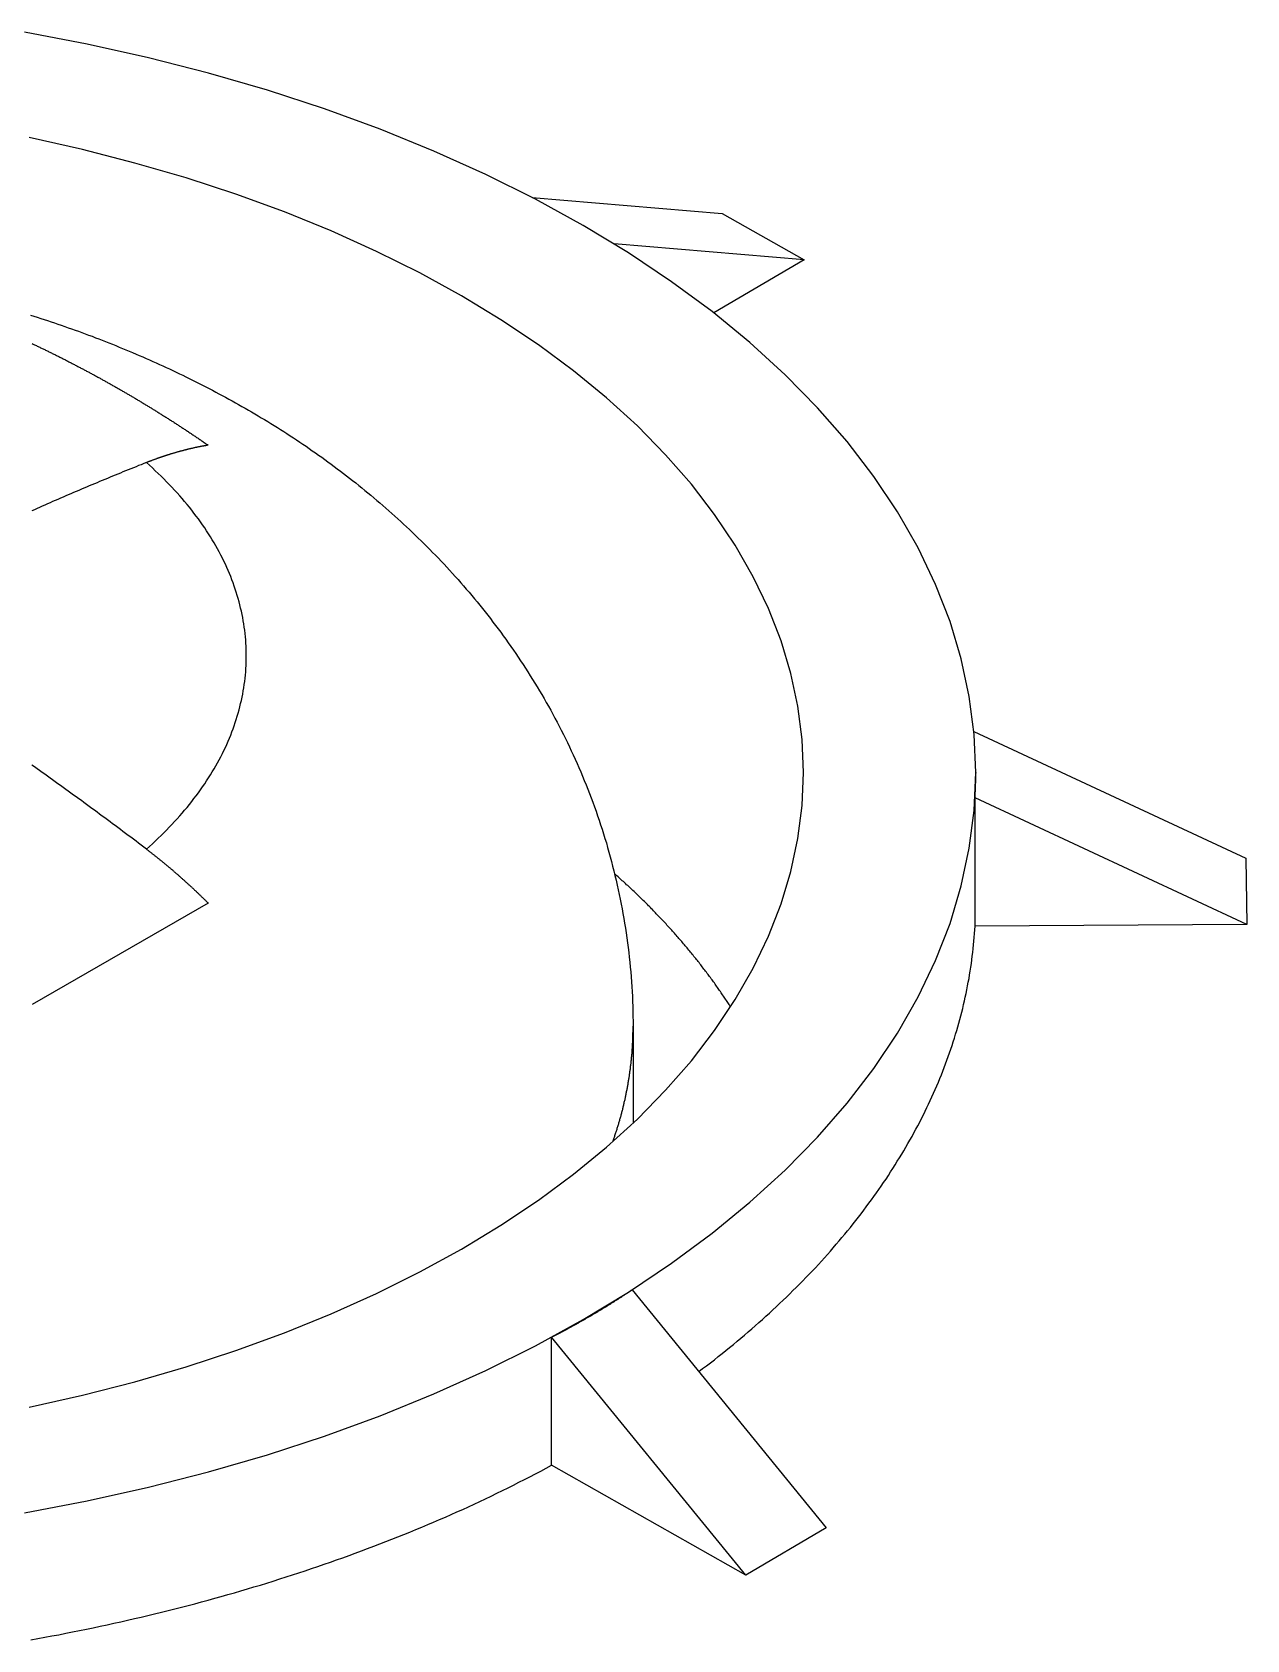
# Model space of a CAD drawing. Extents: x 3.27 to 9.48, y 3.29 to 7.63.
# Drawn here: x 8.796 to 8.9209, y 7.2215 to 7.3868 of the extents above; entities that cross this region are included whole.
import ezdxf

# ---------------------------------------------------------------- set-up
doc = ezdxf.new("R2010")
doc.units = 0
doc.layers.add('VISIBLE_EDGES_ANSI_', color=7, linetype='CONTINUOUS')
doc.layers.add('VISIBLE_TANGENT_EDGES_ANSI', color=7, linetype='CONTINUOUS')

msp = doc.modelspace()

# ---------------------------------------------------------------- linework, layer by layer
at = {"layer": 'VISIBLE_EDGES_ANSI_'}
for p, q in [((8.84743, 7.36986), (8.86698, 7.36821)), ((8.86698, 7.36821), (8.87542, 7.36344)), ((8.87542, 7.36344), (8.85586, 7.36509)), ((8.87542, 7.36344), (8.86613, 7.35797)), ((8.89287, 7.31492), (8.92081, 7.3019)), ((8.89306, 7.31072), (8.89306, 7.31066)), ((8.92093, 7.29508), (8.89298, 7.3081)), ((8.89298, 7.29492), (8.89298, 7.3081)), ((8.92081, 7.3019), (8.92093, 7.29508)), ((8.81413, 7.29729), (8.79603, 7.28685)), ((8.92093, 7.29508), (8.89298, 7.29492)), ((8.85782, 7.28462), (8.85782, 7.27466)), ((8.85771, 7.25751), (8.87766, 7.23304)), ((8.84944, 7.23947), (8.84944, 7.25264)), ((8.8694, 7.22817), (8.84944, 7.25264)), ((8.8694, 7.22817), (8.84944, 7.23947)), ((8.87766, 7.23304), (8.8694, 7.22817))]:
    msp.add_line(p, q, dxfattribs=at)
for points in [[(8.79526, 7.23459, 0), (8.80168, 7.23582, 0), (8.80799, 7.23722, 0), (8.81418, 7.2388, 0), (8.82022, 7.24056, 0), (8.8261, 7.24248, 0), (8.83182, 7.24457, 0), (8.83735, 7.24682, 0), (8.84268, 7.24922, 0), (8.8478, 7.25177, 0), (8.8527, 7.25447, 0), (8.85736, 7.25729, 0), (8.86178, 7.26025, 0), (8.86594, 7.26333, 0), (8.86983, 7.26652, 0), (8.87345, 7.26982, 0), (8.87679, 7.27322, 0), (8.87983, 7.27671, 0), (8.88257, 7.28028, 0), (8.885, 7.28392, 0), (8.88712, 7.28763, 0), (8.88893, 7.29139, 0), (8.89041, 7.2952, 0), (8.89157, 7.29905, 0), (8.89239, 7.30292, 0), (8.89289, 7.30682, 0), (8.89306, 7.31072, 0), (8.89289, 7.31462, 0), (8.89239, 7.31852, 0), (8.89157, 7.32239, 0), (8.89041, 7.32624, 0), (8.88893, 7.33005, 0), (8.88712, 7.33381, 0), (8.885, 7.33752, 0), (8.88257, 7.34117, 0), (8.87983, 7.34474, 0), (8.87679, 7.34822, 0), (8.87345, 7.35162, 0), (8.86983, 7.35492, 0), (8.86594, 7.35811, 0), (8.86178, 7.36119, 0), (8.85736, 7.36415, 0), (8.8527, 7.36698, 0), (8.8478, 7.36967, 0), (8.84268, 7.37222, 0), (8.83735, 7.37462, 0), (8.83182, 7.37687, 0), (8.8261, 7.37896, 0), (8.82022, 7.38088, 0), (8.81418, 7.38264, 0), (8.80799, 7.38422, 0), (8.80168, 7.38563, 0), (8.79526, 7.38685, 0)], [(8.79571, 7.24545, 0), (8.80121, 7.24667, 0), (8.8066, 7.24805, 0), (8.81187, 7.24958, 0), (8.81699, 7.25126, 0), (8.82197, 7.25308, 0), (8.82679, 7.25504, 0), (8.83144, 7.25713, 0), (8.8359, 7.25935, 0), (8.84017, 7.2617, 0), (8.84423, 7.26416, 0), (8.84808, 7.26674, 0), (8.85171, 7.26942, 0), (8.8551, 7.2722, 0), (8.85826, 7.27508, 0), (8.86116, 7.27804, 0), (8.86381, 7.28108, 0), (8.8662, 7.28419, 0), (8.86832, 7.28737, 0), (8.87017, 7.2906, 0), (8.87174, 7.29388, 0), (8.87303, 7.2972, 0), (8.87404, 7.30055, 0), (8.87476, 7.30393, 0), (8.8752, 7.30732, 0), (8.87534, 7.31072, 0), (8.8752, 7.31412, 0), (8.87476, 7.31752, 0), (8.87404, 7.32089, 0), (8.87303, 7.32425, 0), (8.87174, 7.32757, 0), (8.87017, 7.33085, 0), (8.86832, 7.33408, 0), (8.8662, 7.33725, 0), (8.86381, 7.34036, 0), (8.86116, 7.3434, 0), (8.85826, 7.34636, 0), (8.8551, 7.34924, 0), (8.85171, 7.35202, 0), (8.84808, 7.3547, 0), (8.84423, 7.35728, 0), (8.84017, 7.35974, 0), (8.8359, 7.36209, 0), (8.83144, 7.36431, 0), (8.82679, 7.36641, 0), (8.82197, 7.36836, 0), (8.81699, 7.37019, 0), (8.81187, 7.37186, 0), (8.8066, 7.37339, 0), (8.80121, 7.37477, 0), (8.79571, 7.376, 0)], [(8.79586, 7.35776, 0), (8.79621, 7.35765, 0), (8.79656, 7.35753, 0), (8.79692, 7.35742, 0), (8.79727, 7.3573, 0), (8.79762, 7.35719, 0), (8.79798, 7.35707, 0), (8.79833, 7.35695, 0), (8.79868, 7.35683, 0), (8.79903, 7.35671, 0), (8.79939, 7.35659, 0), (8.79974, 7.35646, 0), (8.80009, 7.35634, 0), (8.80044, 7.35621, 0), (8.80079, 7.35609, 0), (8.80114, 7.35596, 0), (8.80149, 7.35583, 0), (8.80184, 7.3557, 0), (8.80219, 7.35557, 0), (8.80254, 7.35543, 0), (8.80289, 7.3553, 0), (8.80324, 7.35517, 0), (8.80359, 7.35503, 0), (8.80393, 7.35489, 0), (8.80428, 7.35475, 0), (8.80463, 7.35461, 0), (8.80498, 7.35447, 0), (8.80532, 7.35433, 0), (8.80567, 7.35419, 0), (8.80602, 7.35404, 0), (8.80636, 7.3539, 0), (8.80671, 7.35375, 0), (8.80705, 7.3536, 0), (8.8074, 7.35345, 0), (8.80774, 7.3533, 0), (8.80809, 7.35315, 0), (8.80843, 7.35299, 0), (8.80877, 7.35284, 0), (8.80912, 7.35268, 0), (8.80946, 7.35253, 0), (8.8098, 7.35237, 0), (8.81014, 7.35221, 0), (8.81049, 7.35205, 0), (8.81083, 7.35189, 0), (8.81117, 7.35172, 0), (8.81151, 7.35156, 0), (8.81185, 7.35139, 0), (8.81219, 7.35123, 0), (8.81253, 7.35106, 0), (8.81287, 7.35089, 0), (8.81321, 7.35072, 0), (8.81355, 7.35055, 0), (8.81389, 7.35037, 0), (8.81423, 7.3502, 0), (8.81457, 7.35002, 0), (8.81491, 7.34984, 0), (8.81524, 7.34966, 0), (8.81558, 7.34948, 0), (8.81592, 7.3493, 0), (8.81625, 7.34912, 0), (8.81659, 7.34893, 0), (8.81693, 7.34874, 0), (8.81726, 7.34856, 0), (8.8176, 7.34837, 0), (8.81793, 7.34818, 0), (8.81826, 7.34798, 0), (8.8186, 7.34779, 0), (8.81893, 7.34759, 0), (8.81926, 7.3474, 0), (8.81959, 7.3472, 0), (8.81993, 7.347, 0), (8.82026, 7.3468, 0), (8.82059, 7.34659, 0), (8.82092, 7.34639, 0), (8.82125, 7.34618, 0), (8.82158, 7.34598, 0), (8.8219, 7.34577, 0), (8.82223, 7.34556, 0), (8.82256, 7.34534, 0), (8.82289, 7.34513, 0), (8.82321, 7.34491, 0), (8.82354, 7.3447, 0), (8.82386, 7.34448, 0), (8.82419, 7.34426, 0), (8.82451, 7.34403, 0), (8.82484, 7.34381, 0), (8.82516, 7.34358, 0), (8.82548, 7.34336, 0), (8.8258, 7.34313, 0), (8.82612, 7.3429, 0), (8.82644, 7.34266, 0), (8.82676, 7.34243, 0), (8.82708, 7.34219, 0), (8.8274, 7.34195, 0), (8.82772, 7.34172, 0), (8.82804, 7.34147, 0), (8.82835, 7.34123, 0), (8.82867, 7.34099, 0), (8.82898, 7.34074, 0), (8.8293, 7.34049, 0), (8.82961, 7.34024, 0), (8.82993, 7.33999, 0), (8.83024, 7.33973, 0), (8.83055, 7.33948, 0), (8.83086, 7.33922, 0), (8.83117, 7.33896, 0), (8.83148, 7.3387, 0), (8.83179, 7.33843, 0), (8.8321, 7.33817, 0), (8.8324, 7.3379, 0), (8.83271, 7.33763, 0), (8.83302, 7.33736, 0), (8.83332, 7.33709, 0), (8.83363, 7.33681, 0), (8.83393, 7.33653, 0), (8.83423, 7.33625, 0), (8.83453, 7.33597, 0), (8.83483, 7.33569, 0), (8.83513, 7.3354, 0), (8.83543, 7.33512, 0), (8.83573, 7.33483, 0), (8.83603, 7.33454, 0), (8.83633, 7.33424, 0), (8.83662, 7.33395, 0), (8.83692, 7.33365, 0), (8.83721, 7.33335, 0), (8.8375, 7.33305, 0), (8.8378, 7.33275, 0), (8.83809, 7.33244, 0), (8.83838, 7.33213, 0), (8.83867, 7.33182, 0), (8.83896, 7.33151, 0), (8.83924, 7.33119, 0), (8.83953, 7.33087, 0), (8.83982, 7.33056, 0), (8.8401, 7.33023, 0), (8.84038, 7.32991, 0), (8.84067, 7.32958, 0), (8.84095, 7.32925, 0), (8.84123, 7.32892, 0), (8.8415, 7.32859, 0), (8.84178, 7.32825, 0), (8.84206, 7.32791, 0), (8.84233, 7.32757, 0), (8.8426, 7.32723, 0), (8.84288, 7.32689, 0), (8.84315, 7.32654, 0), (8.84341, 7.32619, 0), (8.84368, 7.32584, 0), (8.84395, 7.32548, 0), (8.84421, 7.32513, 0), (8.84447, 7.32477, 0), (8.84473, 7.32441, 0), (8.84499, 7.32404, 0), (8.84525, 7.32368, 0), (8.84551, 7.32331, 0), (8.84576, 7.32294, 0), (8.84601, 7.32257, 0), (8.84626, 7.32219, 0), (8.84651, 7.32182, 0), (8.84676, 7.32144, 0), (8.84701, 7.32106, 0), (8.84725, 7.32067, 0), (8.84749, 7.32029, 0), (8.84773, 7.3199, 0), (8.84797, 7.31951, 0), (8.8482, 7.31911, 0), (8.84843, 7.31872, 0), (8.84867, 7.31832, 0), (8.84889, 7.31792, 0), (8.84912, 7.31752, 0), (8.84935, 7.31711, 0), (8.84957, 7.31671, 0), (8.84979, 7.3163, 0), (8.85001, 7.31589, 0), (8.85022, 7.31547, 0), (8.85044, 7.31506, 0), (8.85065, 7.31464, 0), (8.85086, 7.31422, 0), (8.85106, 7.3138, 0), (8.85127, 7.31337, 0), (8.85147, 7.31295, 0), (8.85167, 7.31252, 0), (8.85186, 7.31209, 0), (8.85206, 7.31165, 0), (8.85225, 7.31122, 0), (8.85244, 7.31078, 0), (8.85262, 7.31034, 0), (8.8528, 7.30989, 0), (8.85299, 7.30945, 0), (8.85316, 7.309, 0), (8.85334, 7.30855, 0), (8.85351, 7.3081, 0), (8.85368, 7.30765, 0), (8.85385, 7.30719, 0), (8.85401, 7.30673, 0), (8.85417, 7.30627, 0), (8.85433, 7.30581, 0), (8.85448, 7.30534, 0), (8.85463, 7.30488, 0), (8.85478, 7.30441, 0), (8.85492, 7.30394, 0), (8.85507, 7.30347, 0), (8.8552, 7.30299, 0), (8.85534, 7.30252, 0), (8.85547, 7.30204, 0), (8.8556, 7.30156, 0), (8.85572, 7.30108, 0), (8.85584, 7.3006, 0), (8.85596, 7.30012, 0), (8.85608, 7.29963, 0), (8.85619, 7.29914, 0), (8.8563, 7.29866, 0), (8.8564, 7.29817, 0), (8.8565, 7.29768, 0), (8.8566, 7.29719, 0), (8.85669, 7.29669, 0), (8.85678, 7.2962, 0), (8.85687, 7.2957, 0), (8.85695, 7.29521, 0), (8.85703, 7.29471, 0), (8.85711, 7.29421, 0), (8.85718, 7.29371, 0), (8.85725, 7.29321, 0), (8.85731, 7.29271, 0), (8.85737, 7.29221, 0), (8.85743, 7.29171, 0), (8.85748, 7.29121, 0), (8.85753, 7.2907, 0), (8.85758, 7.2902, 0), (8.85762, 7.28969, 0), (8.85766, 7.28919, 0), (8.85769, 7.28868, 0), (8.85772, 7.28818, 0), (8.85775, 7.28767, 0), (8.85777, 7.28716, 0), (8.85779, 7.28665, 0), (8.8578, 7.28615, 0), (8.85781, 7.28564, 0), (8.85782, 7.28513, 0), (8.85782, 7.28462, 0)], [(8.79603, 7.35482, 0), (8.79612, 7.35478, 0), (8.79621, 7.35474, 0), (8.79629, 7.35469, 0), (8.79638, 7.35465, 0), (8.79647, 7.35461, 0), (8.79655, 7.35457, 0), (8.79664, 7.35453, 0), (8.79673, 7.35449, 0), (8.79681, 7.35445, 0), (8.7969, 7.3544, 0), (8.79699, 7.35436, 0), (8.79707, 7.35432, 0), (8.79716, 7.35428, 0), (8.79724, 7.35424, 0), (8.79733, 7.3542, 0), (8.79742, 7.35415, 0), (8.7975, 7.35411, 0), (8.79759, 7.35407, 0), (8.79767, 7.35403, 0), (8.79776, 7.35399, 0), (8.79785, 7.35394, 0), (8.79793, 7.3539, 0), (8.79802, 7.35386, 0), (8.7981, 7.35382, 0), (8.79819, 7.35378, 0), (8.79827, 7.35373, 0), (8.79836, 7.35369, 0), (8.79844, 7.35365, 0), (8.79853, 7.35361, 0), (8.79861, 7.35356, 0), (8.7987, 7.35352, 0), (8.79878, 7.35348, 0), (8.79887, 7.35344, 0), (8.79895, 7.35339, 0), (8.79904, 7.35335, 0), (8.79912, 7.35331, 0), (8.79921, 7.35326, 0), (8.79929, 7.35322, 0), (8.79938, 7.35318, 0), (8.79946, 7.35314, 0), (8.79955, 7.35309, 0), (8.79963, 7.35305, 0), (8.79971, 7.35301, 0), (8.7998, 7.35296, 0), (8.79988, 7.35292, 0), (8.79997, 7.35288, 0), (8.80005, 7.35283, 0), (8.80013, 7.35279, 0), (8.80022, 7.35275, 0), (8.8003, 7.3527, 0), (8.80038, 7.35266, 0), (8.80047, 7.35262, 0), (8.80055, 7.35257, 0), (8.80064, 7.35253, 0), (8.80072, 7.35248, 0), (8.8008, 7.35244, 0), (8.80088, 7.3524, 0), (8.80097, 7.35235, 0), (8.80105, 7.35231, 0), (8.80113, 7.35227, 0), (8.80122, 7.35222, 0), (8.8013, 7.35218, 0), (8.80138, 7.35213, 0), (8.80146, 7.35209, 0), (8.80155, 7.35205, 0), (8.80163, 7.352, 0), (8.80171, 7.35196, 0), (8.80179, 7.35191, 0), (8.80188, 7.35187, 0), (8.80196, 7.35183, 0), (8.80204, 7.35178, 0), (8.80212, 7.35174, 0), (8.8022, 7.35169, 0), (8.80229, 7.35165, 0), (8.80237, 7.3516, 0), (8.80245, 7.35156, 0), (8.80253, 7.35152, 0), (8.80261, 7.35147, 0), (8.80269, 7.35143, 0), (8.80277, 7.35138, 0), (8.80286, 7.35134, 0), (8.80294, 7.35129, 0), (8.80302, 7.35125, 0), (8.8031, 7.3512, 0), (8.80318, 7.35116, 0), (8.80326, 7.35111, 0), (8.80334, 7.35107, 0), (8.80342, 7.35102, 0), (8.8035, 7.35098, 0), (8.80358, 7.35094, 0), (8.80366, 7.35089, 0), (8.80374, 7.35085, 0), (8.80382, 7.3508, 0), (8.8039, 7.35076, 0), (8.80398, 7.35071, 0), (8.80406, 7.35067, 0), (8.80414, 7.35062, 0), (8.80422, 7.35058, 0), (8.8043, 7.35053, 0), (8.80438, 7.35049, 0), (8.80446, 7.35044, 0), (8.80454, 7.3504, 0), (8.80462, 7.35035, 0), (8.8047, 7.3503, 0), (8.80478, 7.35026, 0), (8.80486, 7.35021, 0), (8.80494, 7.35017, 0), (8.80502, 7.35012, 0), (8.8051, 7.35008, 0), (8.80518, 7.35003, 0), (8.80525, 7.34999, 0), (8.80533, 7.34994, 0), (8.80541, 7.3499, 0), (8.80549, 7.34985, 0), (8.80557, 7.34981, 0), (8.80565, 7.34976, 0), (8.80573, 7.34971, 0), (8.80581, 7.34967, 0), (8.80588, 7.34962, 0), (8.80596, 7.34958, 0), (8.80604, 7.34953, 0), (8.80612, 7.34948, 0), (8.8062, 7.34944, 0), (8.80628, 7.34939, 0), (8.80636, 7.34934, 0), (8.80644, 7.3493, 0), (8.80652, 7.34925, 0), (8.80659, 7.3492, 0), (8.80667, 7.34916, 0), (8.80675, 7.34911, 0), (8.80683, 7.34906, 0), (8.80691, 7.34902, 0), (8.80699, 7.34897, 0), (8.80707, 7.34892, 0), (8.80715, 7.34887, 0), (8.80723, 7.34883, 0), (8.80731, 7.34878, 0), (8.80739, 7.34873, 0), (8.80746, 7.34868, 0), (8.80754, 7.34864, 0), (8.80762, 7.34859, 0), (8.8077, 7.34854, 0), (8.80778, 7.34849, 0), (8.80786, 7.34844, 0), (8.80794, 7.3484, 0), (8.80802, 7.34835, 0), (8.8081, 7.3483, 0), (8.80818, 7.34825, 0), (8.80826, 7.3482, 0), (8.80834, 7.34815, 0), (8.80842, 7.3481, 0), (8.80849, 7.34806, 0), (8.80857, 7.34801, 0), (8.80865, 7.34796, 0), (8.80873, 7.34791, 0), (8.80881, 7.34786, 0), (8.80889, 7.34781, 0), (8.80897, 7.34776, 0), (8.80905, 7.34771, 0), (8.80913, 7.34766, 0), (8.80921, 7.34761, 0), (8.80929, 7.34756, 0), (8.80937, 7.34751, 0), (8.80945, 7.34746, 0), (8.80953, 7.34741, 0), (8.80961, 7.34736, 0), (8.80968, 7.34731, 0), (8.80976, 7.34726, 0), (8.80984, 7.34721, 0), (8.80992, 7.34716, 0), (8.81, 7.34711, 0), (8.81008, 7.34706, 0), (8.81016, 7.34701, 0), (8.81024, 7.34696, 0), (8.81032, 7.34691, 0), (8.8104, 7.34686, 0), (8.81048, 7.34681, 0), (8.81056, 7.34676, 0), (8.81064, 7.3467, 0), (8.81072, 7.34665, 0), (8.8108, 7.3466, 0), (8.81088, 7.34655, 0), (8.81096, 7.3465, 0), (8.81104, 7.34645, 0), (8.81111, 7.3464, 0), (8.81119, 7.34634, 0), (8.81127, 7.34629, 0), (8.81135, 7.34624, 0), (8.81143, 7.34619, 0), (8.81151, 7.34614, 0), (8.81159, 7.34608, 0), (8.81167, 7.34603, 0), (8.81175, 7.34598, 0), (8.81183, 7.34593, 0), (8.81191, 7.34587, 0), (8.81199, 7.34582, 0), (8.81207, 7.34577, 0), (8.81215, 7.34572, 0), (8.81223, 7.34566, 0), (8.81231, 7.34561, 0), (8.81238, 7.34556, 0), (8.81246, 7.3455, 0), (8.81254, 7.34545, 0), (8.81262, 7.3454, 0), (8.8127, 7.34534, 0), (8.81278, 7.34529, 0), (8.81286, 7.34524, 0), (8.81294, 7.34518, 0), (8.81302, 7.34513, 0), (8.8131, 7.34508, 0), (8.81318, 7.34502, 0), (8.81326, 7.34497, 0), (8.81334, 7.34492, 0), (8.81342, 7.34486, 0), (8.81349, 7.34481, 0), (8.81357, 7.34475, 0), (8.81365, 7.3447, 0), (8.81373, 7.34464, 0), (8.81381, 7.34459, 0), (8.81389, 7.34453, 0), (8.81397, 7.34448, 0), (8.81405, 7.34443, 0), (8.81413, 7.34437, 0)], [(8.81413, 7.34437, 0), (8.81408, 7.34436, 0), (8.81403, 7.34436, 0), (8.81399, 7.34435, 0), (8.81394, 7.34434, 0), (8.81389, 7.34433, 0), (8.81385, 7.34432, 0), (8.8138, 7.34432, 0), (8.81375, 7.34431, 0), (8.8137, 7.3443, 0), (8.81366, 7.34429, 0), (8.81361, 7.34428, 0), (8.81356, 7.34427, 0), (8.81351, 7.34426, 0), (8.81347, 7.34426, 0), (8.81342, 7.34425, 0), (8.81337, 7.34424, 0), (8.81332, 7.34423, 0), (8.81327, 7.34422, 0), (8.81323, 7.34421, 0), (8.81318, 7.3442, 0), (8.81313, 7.34419, 0), (8.81308, 7.34418, 0), (8.81303, 7.34417, 0), (8.81298, 7.34416, 0), (8.81294, 7.34415, 0), (8.81289, 7.34414, 0), (8.81284, 7.34413, 0), (8.81279, 7.34412, 0), (8.81274, 7.34411, 0), (8.81269, 7.3441, 0), (8.81264, 7.34409, 0), (8.81259, 7.34408, 0), (8.81255, 7.34407, 0), (8.8125, 7.34405, 0), (8.81245, 7.34404, 0), (8.8124, 7.34403, 0), (8.81235, 7.34402, 0), (8.8123, 7.34401, 0), (8.81225, 7.344, 0), (8.8122, 7.34399, 0), (8.81215, 7.34397, 0), (8.8121, 7.34396, 0), (8.81205, 7.34395, 0), (8.812, 7.34394, 0), (8.81195, 7.34393, 0), (8.8119, 7.34391, 0), (8.81186, 7.3439, 0), (8.81181, 7.34389, 0), (8.81176, 7.34388, 0), (8.81171, 7.34386, 0), (8.81166, 7.34385, 0), (8.81161, 7.34384, 0), (8.81156, 7.34383, 0), (8.81151, 7.34381, 0), (8.81146, 7.3438, 0), (8.81141, 7.34379, 0), (8.81136, 7.34377, 0), (8.81131, 7.34376, 0), (8.81126, 7.34375, 0), (8.81121, 7.34373, 0), (8.81116, 7.34372, 0), (8.8111, 7.3437, 0), (8.81105, 7.34369, 0), (8.811, 7.34368, 0), (8.81095, 7.34366, 0), (8.8109, 7.34365, 0), (8.81085, 7.34363, 0), (8.8108, 7.34362, 0), (8.81075, 7.3436, 0), (8.8107, 7.34359, 0), (8.81065, 7.34357, 0), (8.8106, 7.34356, 0), (8.81055, 7.34354, 0), (8.8105, 7.34353, 0), (8.81045, 7.34351, 0), (8.8104, 7.3435, 0), (8.81035, 7.34348, 0), (8.81029, 7.34347, 0), (8.81024, 7.34345, 0), (8.81019, 7.34344, 0), (8.81014, 7.34342, 0), (8.81009, 7.3434, 0), (8.81004, 7.34339, 0), (8.80999, 7.34337, 0), (8.80994, 7.34336, 0), (8.80989, 7.34334, 0), (8.80984, 7.34332, 0), (8.80978, 7.34331, 0), (8.80973, 7.34329, 0), (8.80968, 7.34327, 0), (8.80963, 7.34326, 0), (8.80958, 7.34324, 0), (8.80953, 7.34322, 0), (8.80948, 7.34321, 0), (8.80943, 7.34319, 0), (8.80937, 7.34317, 0), (8.80932, 7.34315, 0), (8.80927, 7.34314, 0), (8.80922, 7.34312, 0), (8.80917, 7.3431, 0), (8.80912, 7.34308, 0), (8.80907, 7.34306, 0), (8.80902, 7.34305, 0), (8.80896, 7.34303, 0), (8.80891, 7.34301, 0), (8.80886, 7.34299, 0), (8.80881, 7.34297, 0), (8.80876, 7.34295, 0), (8.80871, 7.34294, 0), (8.80865, 7.34292, 0), (8.8086, 7.3429, 0), (8.80855, 7.34288, 0), (8.8085, 7.34286, 0), (8.80845, 7.34284, 0), (8.8084, 7.34282, 0), (8.80835, 7.3428, 0), (8.80829, 7.34278, 0), (8.80824, 7.34276, 0), (8.80819, 7.34274, 0), (8.80814, 7.34272, 0), (8.80809, 7.34271, 0), (8.80804, 7.34269, 0), (8.80798, 7.34267, 0), (8.80793, 7.34265, 0), (8.80788, 7.34262, 0), (8.80783, 7.3426, 0), (8.80778, 7.34258, 0)], [(8.80778, 7.34258, 0), (8.80751, 7.34248, 0), (8.80724, 7.34237, 0), (8.80698, 7.34227, 0), (8.80671, 7.34216, 0), (8.80644, 7.34205, 0), (8.80618, 7.34194, 0), (8.80591, 7.34184, 0), (8.80564, 7.34173, 0), (8.80537, 7.34162, 0), (8.80511, 7.34151, 0), (8.80484, 7.3414, 0), (8.80457, 7.34129, 0), (8.8043, 7.34118, 0), (8.80404, 7.34107, 0), (8.80377, 7.34096, 0), (8.8035, 7.34085, 0), (8.80323, 7.34074, 0), (8.80297, 7.34063, 0), (8.8027, 7.34052, 0), (8.80243, 7.3404, 0), (8.80216, 7.34029, 0), (8.80189, 7.34018, 0), (8.80163, 7.34007, 0), (8.80136, 7.33995, 0), (8.80109, 7.33984, 0), (8.80082, 7.33973, 0), (8.80055, 7.33961, 0), (8.80029, 7.3395, 0), (8.80002, 7.33938, 0), (8.79975, 7.33927, 0), (8.79948, 7.33915, 0), (8.79921, 7.33904, 0), (8.79895, 7.33892, 0), (8.79868, 7.3388, 0), (8.79841, 7.33869, 0), (8.79814, 7.33857, 0), (8.79787, 7.33845, 0), (8.7976, 7.33833, 0), (8.79734, 7.33822, 0), (8.79707, 7.3381, 0), (8.7968, 7.33798, 0), (8.79653, 7.33786, 0), (8.79626, 7.33774, 0), (8.79599, 7.33762, 0)], [(8.80778, 7.30284, 0), (8.80751, 7.30304, 0), (8.80724, 7.30324, 0), (8.80698, 7.30344, 0), (8.80671, 7.30365, 0), (8.80644, 7.30385, 0), (8.80618, 7.30405, 0), (8.80591, 7.30425, 0), (8.80564, 7.30445, 0), (8.80537, 7.30465, 0), (8.80511, 7.30485, 0), (8.80484, 7.30505, 0), (8.80457, 7.30525, 0), (8.8043, 7.30545, 0), (8.80404, 7.30565, 0), (8.80377, 7.30585, 0), (8.8035, 7.30604, 0), (8.80323, 7.30624, 0), (8.80297, 7.30644, 0), (8.8027, 7.30664, 0), (8.80243, 7.30683, 0), (8.80216, 7.30703, 0), (8.80189, 7.30723, 0), (8.80163, 7.30742, 0), (8.80136, 7.30762, 0), (8.80109, 7.30782, 0), (8.80082, 7.30801, 0), (8.80055, 7.30821, 0), (8.80029, 7.3084, 0), (8.80002, 7.3086, 0), (8.79975, 7.30879, 0), (8.79948, 7.30898, 0), (8.79921, 7.30918, 0), (8.79895, 7.30937, 0), (8.79868, 7.30956, 0), (8.79841, 7.30976, 0), (8.79814, 7.30995, 0), (8.79787, 7.31014, 0), (8.7976, 7.31034, 0), (8.79734, 7.31053, 0), (8.79707, 7.31072, 0), (8.7968, 7.31091, 0), (8.79653, 7.3111, 0), (8.79626, 7.31129, 0), (8.79599, 7.31148, 0)], [(8.89298, 7.3081, 0), (8.89298, 7.30812, 0), (8.89298, 7.30814, 0), (8.89299, 7.30816, 0), (8.89299, 7.30818, 0), (8.89299, 7.3082, 0), (8.89299, 7.30822, 0), (8.89299, 7.30824, 0), (8.89299, 7.30826, 0), (8.89299, 7.30828, 0), (8.89299, 7.3083, 0), (8.89299, 7.30832, 0), (8.893, 7.30834, 0), (8.893, 7.30836, 0), (8.893, 7.30838, 0), (8.893, 7.3084, 0), (8.893, 7.30842, 0), (8.893, 7.30844, 0), (8.893, 7.30846, 0), (8.893, 7.30848, 0), (8.893, 7.3085, 0), (8.893, 7.30852, 0), (8.89301, 7.30854, 0), (8.89301, 7.30856, 0), (8.89301, 7.30858, 0), (8.89301, 7.3086, 0), (8.89301, 7.30862, 0), (8.89301, 7.30864, 0), (8.89301, 7.30866, 0), (8.89301, 7.30868, 0), (8.89301, 7.3087, 0), (8.89301, 7.30872, 0), (8.89302, 7.30874, 0), (8.89302, 7.30876, 0), (8.89302, 7.30878, 0), (8.89302, 7.3088, 0), (8.89302, 7.30882, 0), (8.89302, 7.30884, 0), (8.89302, 7.30886, 0), (8.89302, 7.30888, 0), (8.89302, 7.3089, 0), (8.89302, 7.30892, 0), (8.89302, 7.30894, 0), (8.89302, 7.30896, 0), (8.89303, 7.30898, 0), (8.89303, 7.309, 0), (8.89303, 7.30902, 0), (8.89303, 7.30904, 0), (8.89303, 7.30906, 0), (8.89303, 7.30908, 0), (8.89303, 7.3091, 0), (8.89303, 7.30912, 0), (8.89303, 7.30914, 0), (8.89303, 7.30916, 0), (8.89303, 7.30918, 0), (8.89303, 7.3092, 0), (8.89303, 7.30922, 0), (8.89303, 7.30924, 0), (8.89303, 7.30926, 0), (8.89304, 7.30928, 0), (8.89304, 7.3093, 0), (8.89304, 7.30932, 0), (8.89304, 7.30934, 0), (8.89304, 7.30936, 0), (8.89304, 7.30938, 0), (8.89304, 7.3094, 0), (8.89304, 7.30943, 0), (8.89304, 7.30945, 0), (8.89304, 7.30947, 0), (8.89304, 7.30949, 0), (8.89304, 7.30951, 0), (8.89304, 7.30953, 0), (8.89304, 7.30955, 0), (8.89304, 7.30957, 0), (8.89304, 7.30959, 0), (8.89304, 7.30961, 0), (8.89304, 7.30963, 0), (8.89305, 7.30965, 0), (8.89305, 7.30967, 0), (8.89305, 7.30969, 0), (8.89305, 7.30971, 0), (8.89305, 7.30973, 0), (8.89305, 7.30975, 0), (8.89305, 7.30977, 0), (8.89305, 7.30979, 0), (8.89305, 7.30981, 0), (8.89305, 7.30983, 0), (8.89305, 7.30985, 0), (8.89305, 7.30987, 0), (8.89305, 7.30989, 0), (8.89305, 7.30991, 0), (8.89305, 7.30993, 0), (8.89305, 7.30995, 0), (8.89305, 7.30997, 0), (8.89305, 7.30999, 0), (8.89305, 7.31001, 0), (8.89305, 7.31003, 0), (8.89305, 7.31006, 0), (8.89305, 7.31008, 0), (8.89305, 7.3101, 0), (8.89305, 7.31012, 0), (8.89305, 7.31014, 0), (8.89305, 7.31016, 0), (8.89305, 7.31018, 0), (8.89305, 7.3102, 0), (8.89305, 7.31022, 0), (8.89305, 7.31024, 0), (8.89306, 7.31026, 0), (8.89306, 7.31028, 0), (8.89306, 7.3103, 0), (8.89306, 7.31032, 0), (8.89306, 7.31034, 0), (8.89306, 7.31036, 0), (8.89306, 7.31038, 0), (8.89306, 7.3104, 0), (8.89306, 7.31042, 0), (8.89306, 7.31044, 0), (8.89306, 7.31046, 0), (8.89306, 7.31048, 0), (8.89306, 7.31051, 0), (8.89306, 7.31053, 0), (8.89306, 7.31055, 0), (8.89306, 7.31057, 0), (8.89306, 7.31059, 0), (8.89306, 7.31061, 0), (8.89306, 7.31063, 0), (8.89306, 7.31065, 0), (8.89306, 7.31067, 0), (8.89306, 7.31069, 0)], [(8.80778, 7.30284, 0), (8.80783, 7.3028, 0), (8.80788, 7.30276, 0), (8.80793, 7.30272, 0), (8.80798, 7.30268, 0), (8.80804, 7.30264, 0), (8.80809, 7.3026, 0), (8.80814, 7.30256, 0), (8.80819, 7.30252, 0), (8.80824, 7.30248, 0), (8.80829, 7.30244, 0), (8.80835, 7.3024, 0), (8.8084, 7.30236, 0), (8.80845, 7.30232, 0), (8.8085, 7.30228, 0), (8.80855, 7.30224, 0), (8.8086, 7.3022, 0), (8.80865, 7.30216, 0), (8.80871, 7.30212, 0), (8.80876, 7.30208, 0), (8.80881, 7.30204, 0), (8.80886, 7.302, 0), (8.80891, 7.30195, 0), (8.80896, 7.30191, 0), (8.80901, 7.30187, 0), (8.80907, 7.30183, 0), (8.80912, 7.30179, 0), (8.80917, 7.30175, 0), (8.80922, 7.30171, 0), (8.80927, 7.30167, 0), (8.80932, 7.30162, 0), (8.80937, 7.30158, 0), (8.80943, 7.30154, 0), (8.80948, 7.3015, 0), (8.80953, 7.30146, 0), (8.80958, 7.30141, 0), (8.80963, 7.30137, 0), (8.80968, 7.30133, 0), (8.80973, 7.30129, 0), (8.80978, 7.30124, 0), (8.80983, 7.3012, 0), (8.80989, 7.30116, 0), (8.80994, 7.30112, 0), (8.80999, 7.30107, 0), (8.81004, 7.30103, 0), (8.81009, 7.30099, 0), (8.81014, 7.30095, 0), (8.81019, 7.3009, 0), (8.81024, 7.30086, 0), (8.81029, 7.30082, 0), (8.81034, 7.30077, 0), (8.8104, 7.30073, 0), (8.81045, 7.30069, 0), (8.8105, 7.30064, 0), (8.81055, 7.3006, 0), (8.8106, 7.30056, 0), (8.81065, 7.30051, 0), (8.8107, 7.30047, 0), (8.81075, 7.30043, 0), (8.8108, 7.30038, 0), (8.81085, 7.30034, 0), (8.8109, 7.30029, 0), (8.81095, 7.30025, 0), (8.811, 7.30021, 0), (8.81105, 7.30016, 0), (8.8111, 7.30012, 0), (8.81115, 7.30007, 0), (8.8112, 7.30003, 0), (8.81125, 7.29998, 0), (8.8113, 7.29994, 0), (8.81135, 7.2999, 0), (8.8114, 7.29985, 0), (8.81145, 7.29981, 0), (8.8115, 7.29976, 0), (8.81155, 7.29972, 0), (8.8116, 7.29967, 0), (8.81165, 7.29963, 0), (8.8117, 7.29958, 0), (8.81175, 7.29954, 0), (8.8118, 7.29949, 0), (8.81185, 7.29945, 0), (8.8119, 7.2994, 0), (8.81195, 7.29936, 0), (8.812, 7.29931, 0), (8.81205, 7.29927, 0), (8.8121, 7.29922, 0), (8.81215, 7.29918, 0), (8.8122, 7.29913, 0), (8.81225, 7.29909, 0), (8.8123, 7.29904, 0), (8.81235, 7.299, 0), (8.8124, 7.29895, 0), (8.81245, 7.29891, 0), (8.8125, 7.29886, 0), (8.81254, 7.29882, 0), (8.81259, 7.29877, 0), (8.81264, 7.29872, 0), (8.81269, 7.29868, 0), (8.81274, 7.29863, 0), (8.81279, 7.29859, 0), (8.81284, 7.29854, 0), (8.81289, 7.2985, 0), (8.81293, 7.29845, 0), (8.81298, 7.2984, 0), (8.81303, 7.29836, 0), (8.81308, 7.29831, 0), (8.81313, 7.29827, 0), (8.81318, 7.29822, 0), (8.81322, 7.29817, 0), (8.81327, 7.29813, 0), (8.81332, 7.29808, 0), (8.81337, 7.29803, 0), (8.81342, 7.29799, 0), (8.81346, 7.29794, 0), (8.81351, 7.2979, 0), (8.81356, 7.29785, 0), (8.81361, 7.2978, 0), (8.81366, 7.29776, 0), (8.8137, 7.29771, 0), (8.81375, 7.29766, 0), (8.8138, 7.29762, 0), (8.81385, 7.29757, 0), (8.81389, 7.29753, 0), (8.81394, 7.29748, 0), (8.81399, 7.29743, 0), (8.81403, 7.29739, 0), (8.81408, 7.29734, 0), (8.81413, 7.29729, 0)], [(8.86785, 7.28661, 0), (8.86777, 7.28672, 0), (8.8677, 7.28684, 0), (8.86763, 7.28695, 0), (8.86755, 7.28706, 0), (8.86748, 7.28717, 0), (8.86741, 7.28728, 0), (8.86733, 7.2874, 0), (8.86726, 7.28751, 0), (8.86718, 7.28762, 0), (8.86711, 7.28773, 0), (8.86703, 7.28784, 0), (8.86695, 7.28796, 0), (8.86688, 7.28807, 0), (8.8668, 7.28818, 0), (8.86672, 7.28829, 0), (8.86665, 7.2884, 0), (8.86657, 7.28851, 0), (8.86649, 7.28862, 0), (8.86641, 7.28873, 0), (8.86633, 7.28885, 0), (8.86625, 7.28896, 0), (8.86618, 7.28907, 0), (8.8661, 7.28918, 0), (8.86602, 7.28929, 0), (8.86594, 7.2894, 0), (8.86585, 7.28951, 0), (8.86577, 7.28962, 0), (8.86569, 7.28973, 0), (8.86561, 7.28984, 0), (8.86553, 7.28995, 0), (8.86545, 7.29006, 0), (8.86536, 7.29017, 0), (8.86528, 7.29028, 0), (8.8652, 7.29039, 0), (8.86511, 7.2905, 0), (8.86503, 7.29061, 0), (8.86494, 7.29072, 0), (8.86486, 7.29083, 0), (8.86477, 7.29094, 0), (8.86469, 7.29105, 0), (8.8646, 7.29116, 0), (8.86452, 7.29127, 0), (8.86443, 7.29137, 0), (8.86434, 7.29148, 0), (8.86426, 7.29159, 0), (8.86417, 7.2917, 0), (8.86408, 7.29181, 0), (8.864, 7.29192, 0), (8.86391, 7.29203, 0), (8.86382, 7.29214, 0), (8.86373, 7.29224, 0), (8.86364, 7.29235, 0), (8.86355, 7.29246, 0), (8.86346, 7.29257, 0), (8.86337, 7.29268, 0), (8.86328, 7.29278, 0), (8.86319, 7.29289, 0), (8.8631, 7.293, 0), (8.86301, 7.29311, 0), (8.86291, 7.29322, 0), (8.86282, 7.29332, 0), (8.86273, 7.29343, 0), (8.86264, 7.29354, 0), (8.86254, 7.29364, 0), (8.86245, 7.29375, 0), (8.86236, 7.29386, 0), (8.86226, 7.29397, 0), (8.86217, 7.29407, 0), (8.86207, 7.29418, 0), (8.86198, 7.29429, 0), (8.86188, 7.29439, 0), (8.86179, 7.2945, 0), (8.86169, 7.2946, 0), (8.86159, 7.29471, 0), (8.8615, 7.29482, 0), (8.8614, 7.29492, 0), (8.8613, 7.29503, 0), (8.86121, 7.29514, 0), (8.86111, 7.29524, 0), (8.86101, 7.29535, 0), (8.86091, 7.29545, 0), (8.86081, 7.29556, 0), (8.86071, 7.29566, 0), (8.86061, 7.29577, 0), (8.86051, 7.29587, 0), (8.86041, 7.29598, 0), (8.86031, 7.29608, 0), (8.86021, 7.29619, 0), (8.86011, 7.29629, 0), (8.86001, 7.2964, 0), (8.85991, 7.2965, 0), (8.85981, 7.29661, 0), (8.8597, 7.29671, 0), (8.8596, 7.29682, 0), (8.8595, 7.29692, 0), (8.8594, 7.29702, 0), (8.85929, 7.29713, 0), (8.85919, 7.29723, 0), (8.85908, 7.29733, 0), (8.85898, 7.29744, 0), (8.85887, 7.29754, 0), (8.85877, 7.29765, 0), (8.85866, 7.29775, 0), (8.85856, 7.29785, 0), (8.85845, 7.29795, 0), (8.85835, 7.29806, 0), (8.85824, 7.29816, 0), (8.85813, 7.29826, 0), (8.85802, 7.29837, 0), (8.85792, 7.29847, 0), (8.85781, 7.29857, 0), (8.8577, 7.29867, 0), (8.85759, 7.29878, 0), (8.85748, 7.29888, 0), (8.85737, 7.29898, 0), (8.85727, 7.29908, 0), (8.85716, 7.29918, 0), (8.85705, 7.29929, 0), (8.85694, 7.29939, 0), (8.85682, 7.29949, 0), (8.85671, 7.29959, 0), (8.8566, 7.29969, 0), (8.85649, 7.29979, 0), (8.85638, 7.29989, 0), (8.85627, 7.29999, 0), (8.85615, 7.30009, 0), (8.85604, 7.3002, 0), (8.85593, 7.3003, 0)], [(8.86457, 7.2491, 0), (8.86497, 7.24941, 0), (8.86538, 7.24971, 0), (8.86578, 7.25002, 0), (8.86618, 7.25033, 0), (8.86657, 7.25065, 0), (8.86697, 7.25096, 0), (8.86736, 7.25127, 0), (8.86774, 7.25159, 0), (8.86813, 7.2519, 0), (8.86851, 7.25222, 0), (8.86889, 7.25254, 0), (8.86927, 7.25286, 0), (8.86964, 7.25318, 0), (8.87002, 7.2535, 0), (8.87038, 7.25382, 0), (8.87075, 7.25414, 0), (8.87111, 7.25447, 0), (8.87148, 7.25479, 0), (8.87183, 7.25512, 0), (8.87219, 7.25545, 0), (8.87254, 7.25578, 0), (8.87289, 7.25611, 0), (8.87324, 7.25644, 0), (8.87358, 7.25677, 0), (8.87393, 7.2571, 0), (8.87426, 7.25743, 0), (8.8746, 7.25777, 0), (8.87493, 7.2581, 0), (8.87526, 7.25844, 0), (8.87559, 7.25878, 0), (8.87592, 7.25911, 0), (8.87624, 7.25945, 0), (8.87656, 7.25979, 0), (8.87687, 7.26013, 0), (8.87719, 7.26047, 0), (8.8775, 7.26082, 0), (8.8778, 7.26116, 0), (8.87811, 7.2615, 0), (8.87841, 7.26185, 0), (8.87871, 7.2622, 0), (8.87901, 7.26254, 0), (8.8793, 7.26289, 0), (8.87959, 7.26324, 0), (8.87988, 7.26359, 0), (8.88016, 7.26394, 0), (8.88044, 7.26429, 0), (8.88072, 7.26464, 0), (8.881, 7.26499, 0), (8.88127, 7.26534, 0), (8.88154, 7.2657, 0), (8.8818, 7.26605, 0), (8.88207, 7.26641, 0), (8.88233, 7.26676, 0), (8.88258, 7.26712, 0), (8.88284, 7.26748, 0), (8.88309, 7.26784, 0), (8.88334, 7.26819, 0), (8.88358, 7.26855, 0), (8.88383, 7.26891, 0), (8.88407, 7.26928, 0), (8.8843, 7.26964, 0), (8.88454, 7.27, 0), (8.88477, 7.27036, 0), (8.88499, 7.27073, 0), (8.88522, 7.27109, 0), (8.88544, 7.27145, 0), (8.88566, 7.27182, 0), (8.88587, 7.27219, 0), (8.88608, 7.27255, 0), (8.88629, 7.27292, 0), (8.8865, 7.27329, 0), (8.8867, 7.27366, 0), (8.8869, 7.27402, 0), (8.8871, 7.27439, 0), (8.88729, 7.27476, 0), (8.88748, 7.27513, 0), (8.88767, 7.27551, 0), (8.88785, 7.27588, 0), (8.88803, 7.27625, 0), (8.88821, 7.27662, 0), (8.88838, 7.277, 0), (8.88855, 7.27737, 0), (8.88872, 7.27774, 0), (8.88889, 7.27812, 0), (8.88905, 7.27849, 0), (8.88921, 7.27887, 0), (8.88936, 7.27924, 0), (8.88952, 7.27962, 0), (8.88966, 7.28, 0), (8.88981, 7.28037, 0), (8.88995, 7.28075, 0), (8.89009, 7.28113, 0), (8.89023, 7.28151, 0), (8.89036, 7.28189, 0), (8.89049, 7.28227, 0), (8.89062, 7.28264, 0), (8.89074, 7.28302, 0), (8.89086, 7.2834, 0), (8.89098, 7.28379, 0), (8.8911, 7.28417, 0), (8.89121, 7.28455, 0), (8.89131, 7.28493, 0), (8.89142, 7.28531, 0), (8.89152, 7.28569, 0), (8.89162, 7.28607, 0), (8.89171, 7.28646, 0), (8.8918, 7.28684, 0), (8.89189, 7.28722, 0), (8.89198, 7.28761, 0), (8.89206, 7.28799, 0), (8.89214, 7.28837, 0), (8.89221, 7.28876, 0), (8.89229, 7.28914, 0), (8.89236, 7.28953, 0), (8.89242, 7.28991, 0), (8.89248, 7.2903, 0), (8.89254, 7.29068, 0), (8.8926, 7.29107, 0), (8.89265, 7.29145, 0), (8.8927, 7.29184, 0), (8.89275, 7.29222, 0), (8.89279, 7.29261, 0), (8.89283, 7.29299, 0), (8.89287, 7.29338, 0), (8.8929, 7.29376, 0), (8.89293, 7.29415, 0), (8.89296, 7.29454, 0), (8.89298, 7.29492, 0)], [(8.84944, 7.25264, 0), (8.84951, 7.25267, 0), (8.84957, 7.25271, 0), (8.84964, 7.25274, 0), (8.84971, 7.25278, 0), (8.84977, 7.25281, 0), (8.84984, 7.25285, 0), (8.84991, 7.25288, 0), (8.84998, 7.25292, 0), (8.85004, 7.25295, 0), (8.85011, 7.25299, 0), (8.85018, 7.25302, 0), (8.85024, 7.25306, 0), (8.85031, 7.25309, 0), (8.85038, 7.25313, 0), (8.85044, 7.25316, 0), (8.85051, 7.2532, 0), (8.85058, 7.25324, 0), (8.85064, 7.25327, 0), (8.85071, 7.25331, 0), (8.85078, 7.25334, 0), (8.85084, 7.25338, 0), (8.85091, 7.25341, 0), (8.85098, 7.25345, 0), (8.85104, 7.25349, 0), (8.85111, 7.25352, 0), (8.85118, 7.25356, 0), (8.85124, 7.25359, 0), (8.85131, 7.25363, 0), (8.85137, 7.25367, 0), (8.85144, 7.2537, 0), (8.85151, 7.25374, 0), (8.85157, 7.25377, 0), (8.85164, 7.25381, 0), (8.8517, 7.25385, 0), (8.85177, 7.25388, 0), (8.85184, 7.25392, 0), (8.8519, 7.25396, 0), (8.85197, 7.25399, 0), (8.85203, 7.25403, 0), (8.8521, 7.25407, 0), (8.85217, 7.2541, 0), (8.85223, 7.25414, 0), (8.8523, 7.25418, 0), (8.85236, 7.25421, 0), (8.85243, 7.25425, 0), (8.85249, 7.25429, 0), (8.85256, 7.25432, 0), (8.85262, 7.25436, 0), (8.85269, 7.2544, 0), (8.85275, 7.25444, 0), (8.85282, 7.25447, 0), (8.85288, 7.25451, 0), (8.85295, 7.25455, 0), (8.85301, 7.25459, 0), (8.85308, 7.25462, 0), (8.85314, 7.25466, 0), (8.85321, 7.2547, 0), (8.85327, 7.25474, 0), (8.85334, 7.25477, 0), (8.8534, 7.25481, 0), (8.85347, 7.25485, 0), (8.85353, 7.25489, 0), (8.8536, 7.25493, 0), (8.85366, 7.25496, 0), (8.85373, 7.255, 0), (8.85379, 7.25504, 0), (8.85386, 7.25508, 0), (8.85392, 7.25512, 0), (8.85399, 7.25516, 0), (8.85405, 7.25519, 0), (8.85411, 7.25523, 0), (8.85418, 7.25527, 0), (8.85424, 7.25531, 0), (8.85431, 7.25535, 0), (8.85437, 7.25539, 0), (8.85443, 7.25542, 0), (8.8545, 7.25546, 0), (8.85456, 7.2555, 0), (8.85463, 7.25554, 0), (8.85469, 7.25558, 0), (8.85475, 7.25562, 0), (8.85482, 7.25566, 0), (8.85488, 7.2557, 0), (8.85495, 7.25574, 0), (8.85501, 7.25578, 0), (8.85507, 7.25581, 0), (8.85514, 7.25585, 0), (8.8552, 7.25589, 0), (8.85526, 7.25593, 0), (8.85533, 7.25597, 0), (8.85539, 7.25601, 0), (8.85545, 7.25605, 0), (8.85552, 7.25609, 0), (8.85558, 7.25613, 0), (8.85564, 7.25617, 0), (8.85571, 7.25621, 0), (8.85577, 7.25625, 0), (8.85583, 7.25629, 0), (8.8559, 7.25633, 0), (8.85596, 7.25637, 0), (8.85602, 7.25641, 0), (8.85609, 7.25645, 0), (8.85615, 7.25649, 0), (8.85621, 7.25653, 0), (8.85627, 7.25657, 0), (8.85634, 7.25661, 0), (8.8564, 7.25665, 0), (8.85646, 7.25669, 0), (8.85653, 7.25673, 0), (8.85659, 7.25677, 0), (8.85665, 7.25681, 0), (8.85671, 7.25685, 0), (8.85678, 7.25689, 0), (8.85684, 7.25693, 0), (8.8569, 7.25697, 0), (8.85696, 7.25702, 0), (8.85702, 7.25706, 0), (8.85709, 7.2571, 0), (8.85715, 7.25714, 0), (8.85721, 7.25718, 0), (8.85727, 7.25722, 0), (8.85734, 7.25726, 0), (8.8574, 7.2573, 0), (8.85746, 7.25734, 0), (8.85752, 7.25739, 0), (8.85758, 7.25743, 0), (8.85764, 7.25747, 0), (8.85771, 7.25751, 0)], [(8.7959, 7.22152, 0), (8.79662, 7.22165, 0), (8.79734, 7.22178, 0), (8.79805, 7.22192, 0), (8.79877, 7.22205, 0), (8.79948, 7.22219, 0), (8.80019, 7.22233, 0), (8.8009, 7.22248, 0), (8.80161, 7.22262, 0), (8.80232, 7.22277, 0), (8.80303, 7.22292, 0), (8.80373, 7.22307, 0), (8.80443, 7.22322, 0), (8.80514, 7.22338, 0), (8.80584, 7.22354, 0), (8.80654, 7.2237, 0), (8.80723, 7.22386, 0), (8.80793, 7.22403, 0), (8.80862, 7.22419, 0), (8.80932, 7.22436, 0), (8.81001, 7.22453, 0), (8.8107, 7.22471, 0), (8.81138, 7.22488, 0), (8.81207, 7.22506, 0), (8.81276, 7.22524, 0), (8.81344, 7.22542, 0), (8.81412, 7.22561, 0), (8.8148, 7.22579, 0), (8.81548, 7.22598, 0), (8.81615, 7.22617, 0), (8.81683, 7.22637, 0), (8.8175, 7.22656, 0), (8.81817, 7.22676, 0), (8.81884, 7.22696, 0), (8.8195, 7.22716, 0), (8.82017, 7.22736, 0), (8.82083, 7.22757, 0), (8.82149, 7.22778, 0), (8.82215, 7.22799, 0), (8.82281, 7.2282, 0), (8.82346, 7.22841, 0), (8.82411, 7.22863, 0), (8.82476, 7.22885, 0), (8.82541, 7.22907, 0), (8.82606, 7.22929, 0), (8.8267, 7.22951, 0), (8.82734, 7.22974, 0), (8.82798, 7.22997, 0), (8.82862, 7.2302, 0), (8.82926, 7.23043, 0), (8.82989, 7.23066, 0), (8.83052, 7.2309, 0), (8.83115, 7.23114, 0), (8.83178, 7.23138, 0), (8.8324, 7.23162, 0), (8.83302, 7.23186, 0), (8.83364, 7.23211, 0), (8.83426, 7.23236, 0), (8.83488, 7.23261, 0), (8.83549, 7.23286, 0), (8.8361, 7.23311, 0), (8.83671, 7.23337, 0), (8.83731, 7.23363, 0), (8.83792, 7.23389, 0), (8.83852, 7.23415, 0), (8.83912, 7.23441, 0), (8.83971, 7.23468, 0), (8.8403, 7.23494, 0), (8.8409, 7.23521, 0), (8.84148, 7.23548, 0), (8.84207, 7.23576, 0), (8.84265, 7.23603, 0), (8.84323, 7.23631, 0), (8.84381, 7.23659, 0), (8.84438, 7.23687, 0), (8.84496, 7.23715, 0), (8.84553, 7.23743, 0), (8.84609, 7.23772, 0), (8.84666, 7.238, 0), (8.84722, 7.23829, 0), (8.84778, 7.23858, 0), (8.84833, 7.23888, 0), (8.84889, 7.23917, 0), (8.84944, 7.23947, 0)]]:
    msp.add_polyline3d(points, dxfattribs=at)
at = {"layer": 'VISIBLE_TANGENT_EDGES_ANSI'}
for points in [[(8.80778, 7.30284, 0), (8.80809, 7.30311, 0), (8.80839, 7.30339, 0), (8.80869, 7.30367, 0), (8.80899, 7.30395, 0), (8.80928, 7.30423, 0), (8.80957, 7.30452, 0), (8.80986, 7.3048, 0), (8.81013, 7.30509, 0), (8.81041, 7.30538, 0), (8.81068, 7.30566, 0), (8.81094, 7.30596, 0), (8.8112, 7.30625, 0), (8.81146, 7.30654, 0), (8.81171, 7.30684, 0), (8.81196, 7.30713, 0), (8.8122, 7.30743, 0), (8.81244, 7.30773, 0), (8.81267, 7.30803, 0), (8.8129, 7.30833, 0), (8.81312, 7.30863, 0), (8.81334, 7.30893, 0), (8.81356, 7.30924, 0), (8.81377, 7.30954, 0), (8.81397, 7.30985, 0), (8.81417, 7.31016, 0), (8.81436, 7.31047, 0), (8.81455, 7.31078, 0), (8.81474, 7.31109, 0), (8.81492, 7.3114, 0), (8.81509, 7.31171, 0), (8.81526, 7.31203, 0), (8.81543, 7.31234, 0), (8.81559, 7.31266, 0), (8.81575, 7.31297, 0), (8.8159, 7.31329, 0), (8.81604, 7.31361, 0), (8.81618, 7.31393, 0), (8.81632, 7.31425, 0), (8.81645, 7.31457, 0), (8.81657, 7.31489, 0), (8.81669, 7.31521, 0), (8.81681, 7.31553, 0), (8.81692, 7.31585, 0), (8.81702, 7.31617, 0), (8.81712, 7.3165, 0), (8.81722, 7.31682, 0), (8.81731, 7.31715, 0), (8.81739, 7.31747, 0), (8.81747, 7.3178, 0), (8.81755, 7.31812, 0), (8.81762, 7.31845, 0), (8.81768, 7.31878, 0), (8.81774, 7.3191, 0), (8.8178, 7.31943, 0), (8.81784, 7.31976, 0), (8.81789, 7.32008, 0), (8.81793, 7.32041, 0), (8.81796, 7.32074, 0), (8.81799, 7.32107, 0), (8.81801, 7.3214, 0), (8.81803, 7.32173, 0), (8.81804, 7.32205, 0), (8.81805, 7.32238, 0), (8.81805, 7.32271, 0), (8.81805, 7.32304, 0), (8.81804, 7.32337, 0), (8.81803, 7.3237, 0), (8.81801, 7.32403, 0), (8.81799, 7.32435, 0), (8.81796, 7.32468, 0), (8.81793, 7.32501, 0), (8.81789, 7.32534, 0), (8.81784, 7.32567, 0), (8.8178, 7.32599, 0), (8.81774, 7.32632, 0), (8.81768, 7.32665, 0), (8.81762, 7.32697, 0), (8.81755, 7.3273, 0), (8.81747, 7.32763, 0), (8.81739, 7.32795, 0), (8.81731, 7.32828, 0), (8.81722, 7.3286, 0), (8.81712, 7.32892, 0), (8.81702, 7.32925, 0), (8.81692, 7.32957, 0), (8.81681, 7.32989, 0), (8.81669, 7.33022, 0), (8.81657, 7.33054, 0), (8.81645, 7.33086, 0), (8.81632, 7.33118, 0), (8.81618, 7.3315, 0), (8.81604, 7.33181, 0), (8.8159, 7.33213, 0), (8.81575, 7.33245, 0), (8.81559, 7.33277, 0), (8.81543, 7.33308, 0), (8.81526, 7.3334, 0), (8.81509, 7.33371, 0), (8.81492, 7.33402, 0), (8.81474, 7.33433, 0), (8.81455, 7.33464, 0), (8.81436, 7.33495, 0), (8.81417, 7.33526, 0), (8.81397, 7.33557, 0), (8.81377, 7.33588, 0), (8.81356, 7.33618, 0), (8.81334, 7.33649, 0), (8.81312, 7.33679, 0), (8.8129, 7.33709, 0), (8.81267, 7.33739, 0), (8.81244, 7.33769, 0), (8.8122, 7.33799, 0), (8.81196, 7.33829, 0), (8.81171, 7.33859, 0), (8.81146, 7.33888, 0), (8.8112, 7.33917, 0), (8.81094, 7.33947, 0), (8.81068, 7.33976, 0), (8.81041, 7.34005, 0), (8.81013, 7.34033, 0), (8.80986, 7.34062, 0), (8.80957, 7.34091, 0), (8.80928, 7.34119, 0), (8.80899, 7.34147, 0), (8.80869, 7.34175, 0), (8.80839, 7.34203, 0), (8.80809, 7.34231, 0), (8.80778, 7.34258, 0)], [(8.85574, 7.27276, 0), (8.85577, 7.27285, 0), (8.85581, 7.27295, 0), (8.85584, 7.27304, 0), (8.85587, 7.27313, 0), (8.8559, 7.27322, 0), (8.85593, 7.27331, 0), (8.85596, 7.2734, 0), (8.85599, 7.27349, 0), (8.85602, 7.27359, 0), (8.85605, 7.27368, 0), (8.85608, 7.27377, 0), (8.85611, 7.27386, 0), (8.85614, 7.27395, 0), (8.85617, 7.27404, 0), (8.8562, 7.27414, 0), (8.85623, 7.27423, 0), (8.85626, 7.27432, 0), (8.85628, 7.27441, 0), (8.85631, 7.2745, 0), (8.85634, 7.2746, 0), (8.85637, 7.27469, 0), (8.85639, 7.27478, 0), (8.85642, 7.27487, 0), (8.85645, 7.27496, 0), (8.85647, 7.27506, 0), (8.8565, 7.27515, 0), (8.85652, 7.27524, 0), (8.85655, 7.27533, 0), (8.85658, 7.27542, 0), (8.8566, 7.27552, 0), (8.85663, 7.27561, 0), (8.85665, 7.2757, 0), (8.85667, 7.27579, 0), (8.8567, 7.27589, 0), (8.85672, 7.27598, 0), (8.85675, 7.27607, 0), (8.85677, 7.27616, 0), (8.85679, 7.27625, 0), (8.85681, 7.27635, 0), (8.85684, 7.27644, 0), (8.85686, 7.27653, 0), (8.85688, 7.27662, 0), (8.8569, 7.27672, 0), (8.85692, 7.27681, 0), (8.85695, 7.2769, 0), (8.85697, 7.27699, 0), (8.85699, 7.27709, 0), (8.85701, 7.27718, 0), (8.85703, 7.27727, 0), (8.85705, 7.27736, 0), (8.85707, 7.27746, 0), (8.85709, 7.27755, 0), (8.85711, 7.27764, 0), (8.85712, 7.27773, 0), (8.85714, 7.27783, 0), (8.85716, 7.27792, 0), (8.85718, 7.27801, 0), (8.8572, 7.27811, 0), (8.85722, 7.2782, 0), (8.85723, 7.27829, 0), (8.85725, 7.27838, 0), (8.85727, 7.27848, 0), (8.85728, 7.27857, 0), (8.8573, 7.27866, 0), (8.85732, 7.27876, 0), (8.85733, 7.27885, 0), (8.85735, 7.27894, 0), (8.85736, 7.27903, 0), (8.85738, 7.27913, 0), (8.85739, 7.27922, 0), (8.85741, 7.27931, 0), (8.85742, 7.27941, 0), (8.85744, 7.2795, 0), (8.85745, 7.27959, 0), (8.85746, 7.27968, 0), (8.85748, 7.27978, 0), (8.85749, 7.27987, 0), (8.8575, 7.27996, 0), (8.85752, 7.28006, 0), (8.85753, 7.28015, 0), (8.85754, 7.28024, 0), (8.85755, 7.28034, 0), (8.85756, 7.28043, 0), (8.85757, 7.28052, 0), (8.85759, 7.28061, 0), (8.8576, 7.28071, 0), (8.85761, 7.2808, 0), (8.85762, 7.28089, 0), (8.85763, 7.28099, 0), (8.85764, 7.28108, 0), (8.85765, 7.28117, 0), (8.85766, 7.28127, 0), (8.85766, 7.28136, 0), (8.85767, 7.28145, 0), (8.85768, 7.28155, 0), (8.85769, 7.28164, 0), (8.8577, 7.28173, 0), (8.85771, 7.28183, 0), (8.85771, 7.28192, 0), (8.85772, 7.28201, 0), (8.85773, 7.2821, 0), (8.85773, 7.2822, 0), (8.85774, 7.28229, 0), (8.85775, 7.28238, 0), (8.85775, 7.28248, 0), (8.85776, 7.28257, 0), (8.85776, 7.28266, 0), (8.85777, 7.28276, 0), (8.85777, 7.28285, 0), (8.85778, 7.28294, 0), (8.85778, 7.28304, 0), (8.85779, 7.28313, 0), (8.85779, 7.28322, 0), (8.8578, 7.28332, 0), (8.8578, 7.28341, 0), (8.8578, 7.2835, 0), (8.85781, 7.2836, 0), (8.85781, 7.28369, 0), (8.85781, 7.28378, 0), (8.85781, 7.28388, 0), (8.85781, 7.28397, 0), (8.85782, 7.28406, 0), (8.85782, 7.28416, 0), (8.85782, 7.28425, 0), (8.85782, 7.28434, 0), (8.85782, 7.28444, 0), (8.85782, 7.28453, 0), (8.85782, 7.28462, 0)]]:
    msp.add_polyline3d(points, dxfattribs=at)

doc.saveas('drawing.dxf')
